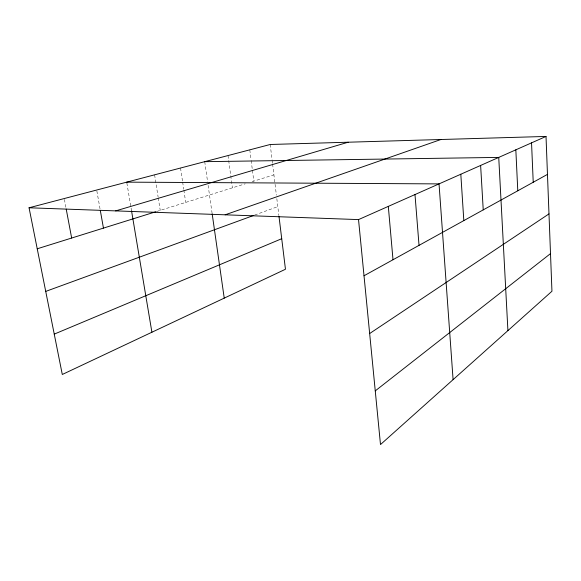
<?xml version="1.0" encoding="UTF-8"?>
<svg xmlns="http://www.w3.org/2000/svg" width="581" height="581" viewBox="0 0 581 581"><rect width="100%" height="100%" fill="white"/><g stroke="black" fill="none" stroke-linecap="round" stroke-linejoin="round"><path stroke-width="0.44" stroke-dasharray="2.9 2.18" d="M254.652 215.079L277.798 206.625M156.819 211.433L245.24 183.814M252.103 181.671L273.912 174.852M64.397 199.421L65.885 207.323M96.845 190.917L100.15 209.509M126.869 183.022L131.575 211.034M154.597 174.83L158.126 197.039M158.264 197.925L160.24 210.366M180.531 168.025L182.521 181.25M182.659 182.129L183.719 189.181M183.85 190.067L185.709 202.406M204.723 161.678L207.606 181.831M208.107 185.339L212.036 212.82M228.013 155.563L232.385 187.83M249.786 149.847L251.057 159.681M251.166 160.574L252.321 169.514M252.437 170.407L253.817 181.134M270.201 144.487L272.061 159.673M272.169 160.567L272.496 163.246M272.605 164.14L276.396 195.151M276.832 198.68L278.887 215.536"/><path stroke-width="0.87" d="M375.261 390.882L550.505 253.614M369.654 333.53L548.987 213.895M364.018 275.764L547.469 174.38M358.528 219.596L546.017 136.441L551.95 291.241L380.497 444.559L358.528 219.596L29.05 207.78L62.29 374.484L285.46 269.257L278.996 216.43M54.244 334.119L281.727 238.711M45.725 291.401L253.81 215.384M225.145 214.81L440.943 139.505M37.228 248.791L155.969 211.702M115.663 210.888L348.186 142.214M29.05 207.78L270.201 144.487L546.017 136.441M204.723 161.678L498.738 157.407L507.917 330.611M126.723 182.143L439.033 183.894L453.093 379.647M66.212 209.08L71.659 238.036M100.302 210.395L103.447 228.108M131.575 211.034L151.91 332.23M212.159 213.706L224.23 298.126M388.311 206.393L393.003 259.743M414.994 194.555L419.032 245.364M460.813 174.235L463.82 220.606M480.625 165.447L483.232 209.879M515.834 149.825L517.787 190.786M531.542 142.861L533.227 182.252"/></g></svg>
